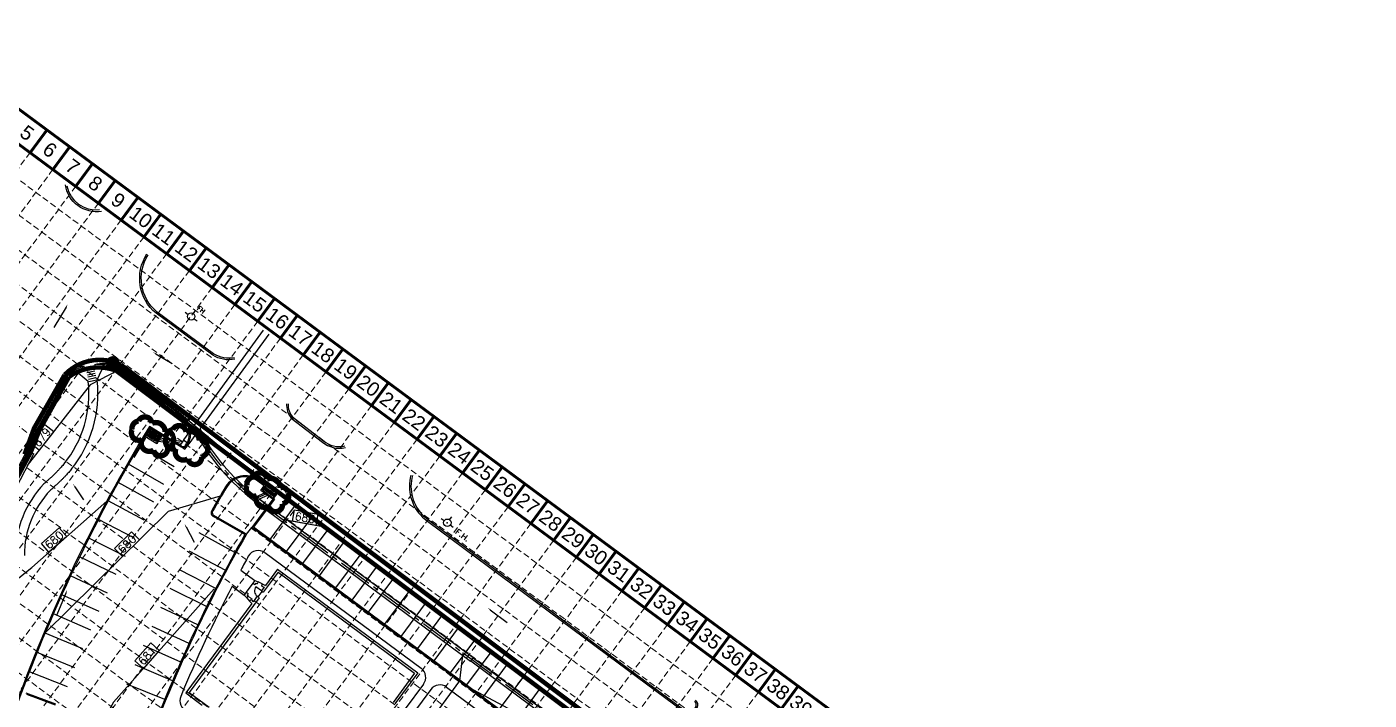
# Model space of a CAD drawing. Extents: x 4817 to 5759, y 4380 to 5259.
# Drawn here: x 5166 to 5759, y 4962 to 5259 of the extents above; entities that cross this region are included whole.
import ezdxf
from ezdxf.enums import TextEntityAlignment as Align

# ---------------------------------------------------------------- set-up
doc = ezdxf.new("R2010")
doc.units = 0
doc.header["$LTSCALE"] = 20
doc.header["$MEASUREMENT"] = 0
for name, pattern in [('BASE-SHEA$0$MPHAN', [1.575, 1.2, -0.075, 0.075, -0.075, 0.075, -0.075]), ('CENTER2', [1.125, 0.75, -0.125, 0.125, -0.125]), ('DASHED', [0.75, 0.5, -0.25]), ('HIDDEN', [0.375, 0.25, -0.125]), ('HIDDENS', [0.17, 0.12, -0.05])]:
    doc.linetypes.add(name, pattern=pattern)
for name, color, linetype in [('A-CURB', 3, 'CONTINUOUS'), ('A-GUT', 7, 'CONTINUOUS'), ('A-RAMP-ROW', 7, 'CONTINUOUS'), ('A-SAWCUT', 220, 'CONTINUOUS'), ('A-SIDEWALK', 2, 'CONTINUOUS'), ('A-SIDEWALK-ROW', 3, 'CONTINUOUS'), ('A-STRIP-P', 7, 'HIDDEN'), ('A_BLDG_CONC', 7, 'CONTINUOUS'), ('A_BLDG_DOOR', 7, 'CONTINUOUS'), ('A_BLDG_EXT', 3, 'CONTINUOUS'), ('A_BLDG_INT', 7, 'CONTINUOUS'), ('BASE', 7, 'CONTINUOUS'), ('BASE-CONC', 8, 'CONTINUOUS'), ('BASE-EP', 8, 'CONTINUOUS'), ('BASE-SHEA-BOUNDARY', 1, 'BASE-SHEA$0$MPHAN'), ('BASE-SHEA-CPCURB', 2, 'CONTINUOUS'), ('EX_FH', 150, 'CONTINUOUS'), ('EX_INLET', 7, 'CONTINUOUS'), ('EX_STM_SEW', 8, 'HIDDEN'), ('GRID', 254, 'HIDDEN'), ('LEGEND', 7, 'CONTINUOUS'), ('LIMITS OF DISTURBANCE', 1, 'HIDDEN'), ('P_CONTOUR_FOOT', 40, 'CONTINUOUS'), ('P_INLET', 40, 'CONTINUOUS'), ('P_STM_SEW', 40, 'CONTINUOUS'), ('P_STM_SEW-INTERNAL', 40, 'DASHED'), ('P_STM_SEW_CL', 7, 'CENTER2'), ('PCONTOUR', 40, 'CONTINUOUS'), ('SILT FENCE', 200, 'CONTINUOUS'), ('TEXT', 2, 'CONTINUOUS'), ('X-GUTTER', 8, 'HIDDENS')]:
    doc.layers.add(name, color=color, linetype=linetype)
doc.styles.add('C80', font='SIMPLEX.shx', dxfattribs={"height": 3.2})
doc.styles.add('ROMAND', font='romand.shx', dxfattribs={"height": 2.25})
doc.styles.get("Standard").update_dxf_attribs({"font": 'ARIAL.TTF'})

msp = doc.modelspace()

# ---------------------------------------------------------------- hatches: boundary and pattern name
at = {"layer": 'A-SAWCUT'}
h = msp.add_hatch(dxfattribs=at)
h.set_pattern_fill('ANSI31', color=8, scale=8, angle=-36.50167, style=0)
h.set_pattern_definition([(8.498333, (53.5966, 4449.4921), (-0.14778064, 0.98902016), [])])
h.paths.add_polyline_path([(5237.58, 5085.65), (5210.2, 5106.83), (5208.52, 5107.29), (5205.62, 5108.82), (5206.49, 5110), (5238.29, 5086.59)])
at = {"layer": 'GRID', "linetype": 'Continuous'}
h = msp.add_hatch(dxfattribs=at)
h.set_pattern_fill('ANSI31', color=3, style=0)
h.set_pattern_definition([(8.4983333, (77.21868, 457.55945), (-0.0184725802, 0.1236275203), [])])
edge = h.paths.add_edge_path()
edge.add_arc((5204.28, 5111.27), 2.7, 0, 360)

# ---------------------------------------------------------------- linework, layer by layer
at = {"layer": 'A-CURB', "color": 7}
for p, q in [((5205.62, 5108.82), (5227.47, 5092.96)), ((5234.53, 5074.5), (5220.44, 5083.08)), ((5271.1, 5056.93), (5268.27, 5059.02)), ((5269.61, 5054.91), (5271.1, 5056.93)), ((5274.86, 5051.02), (5269.61, 5054.91)), ((5274.86, 5051.02), (5265.65, 5038.57)), ((5263.26, 5035.63), (5248.92, 5043.79)), ((5432.04, 4915.44), (5265.65, 5038.57)), ((5178.96, 4960.1), (5166.31, 4964.83))]:
    msp.add_line(p, q, dxfattribs=at)
for centre, radius, start, end in [((5072.06, 4878.94), 264.49, 52.11768, 54.0161), ((5228.64, 5080.2), 9.5, 328.46841, 52.11768), ((5804.09, 4727.12), 683.64, 148.62153, 160.34812), ((5235.31, 5075.78), 1.5, 238.66344, 328.49167), ((5262.62, 5051.38), 9.5, 53.49833, 149.08441), ((5804.09, 4727.12), 640.64, 149.08441, 150.16512), ((5249.66, 5045.09), 1.5, 150.16512, 240.34441), ((5804.09, 4727.12), 622.64, 150.2984, 159.12779)]:
    msp.add_arc(centre, radius, start, end, dxfattribs=at)
at = {"layer": 'A-GUT'}
for p, q in [((5205.39, 5109.61), (5227.76, 5093.37)), ((5218.43, 5078.82), (5220.61, 5082.4)), ((5220.61, 5082.4), (5225.89, 5079.18)), ((5225.89, 5079.18), (5223.71, 5075.6)), ((5234.27, 5074.08), (5225.89, 5079.18)), ((5272.08, 5056.83), (5268.57, 5059.42)), ((5270.28, 5055.02), (5275.56, 5051.12)), ((5270.3, 5055.01), (5271.8, 5057.03)), ((5271.68, 5057.12), (5271.43, 5057.31)), ((5275.56, 5051.12), (5266.35, 5038.68)), ((5262.58, 5035.44), (5248.67, 5043.36)), ((5431.94, 4916.14), (5266.35, 5038.68)), ((5179.13, 4960.57), (5166.02, 4965.47))]:
    msp.add_line(p, q, dxfattribs=at)
for centre, radius, start, end in [((5072.06, 4878.94), 264.99, 52.11768, 54.0161), ((5228.64, 5080.2), 10, 328.46841, 52.11768), ((5804.09, 4727.12), 683.14, 148.66344, 160.34812), ((5235.31, 5075.78), 2, 238.66344, 328.49167), ((5262.62, 5051.38), 10, 53.49833, 149.08441), ((5804.09, 4727.12), 641.14, 149.08441, 150.16512), ((5804.09, 4727.12), 641.14, 149.08441, 149.3376), ((5249.66, 5045.09), 2, 150.16512, 240.34441), ((5804.09, 4727.12), 623.14, 150.34441, 159.58078)]:
    msp.add_arc(centre, radius, start, end, dxfattribs=at)
at = {"layer": 'A-RAMP-ROW'}
for p, q in [((5192.45, 5108.86), (5195.91, 5109.6)), ((5192.65, 5107.88), (5196.12, 5108.62)), ((5192.86, 5106.91), (5196.33, 5107.64)), ((5193.07, 5105.93), (5196.54, 5106.67)), ((5193.28, 5104.95), (5196.74, 5105.69)), ((5193.49, 5103.97), (5196.95, 5104.71)), ((5193.7, 5102.99), (5197.16, 5103.73))]:
    msp.add_line(p, q, dxfattribs=at)
at = {"layer": 'A-SAWCUT', "color": 8}
msp.add_lwpolyline([(5237.58, 5085.65), (5210.2, 5106.83), (5208.52, 5107.29), (5205.62, 5108.82), (5206.49, 5110), (5238.29, 5086.59)], close=True, dxfattribs=at)
at = {"layer": 'A-SIDEWALK', "color": 7}
for p, q in [((5263.26, 5035.63), (5265.65, 5038.57)), ((5271.43, 5027.45), (5340.35, 4976.45)), ((5260.77, 5019.79), (5267, 5015.18)), ((5256.98, 5012.64), (5262.24, 5008.75)), ((5341.4, 4969.46), (5333.36, 4958.6)), ((5344.61, 4967.08), (5333.61, 4952.21)), ((5351.6, 4968.12), (5422.74, 4915.48))]:
    msp.add_line(p, q, dxfattribs=at)
for centre, radius, start, end in [((5804.09, 4727.12), 617.14, 151.04889, 151.69024), ((5268.45, 5023.44), 5, 53.49833, 151.04889), ((5804.09, 4727.12), 617.14, 152.44136, 157.42489), ((5337.38, 4972.43), 5, 323.49833, 53.49833), ((5348.63, 4964.1), 5, 53.49833, 143.49833), ((5238.86, 4962.12), 5, 157.42489, 247.89289)]:
    msp.add_arc(centre, radius, start, end, dxfattribs=at)
at = {"layer": 'A-SIDEWALK-ROW', "color": 7}
for p, q in [((5193.4, 5102.94), (5187.37, 5107.99)), ((5197.35, 5103.63), (5200.51, 5110.26))]:
    msp.add_line(p, q, dxfattribs=at)
for points in [[(5182.84, 5066.68), (5182.49, 5066.28), (5182.15, 5065.9), (5181.82, 5065.54), (5181.51, 5065.2), (5181.21, 5064.88), (5180.93, 5064.57), (5180.65, 5064.28), (5180.39, 5064), (5180.14, 5063.74), (5179.91, 5063.49), (5179.68, 5063.26), (5179.46, 5063.03), (5179.25, 5062.82), (5179.05, 5062.63), (5178.86, 5062.44), (5178.68, 5062.26), (5178.5, 5062.09), (5178.33, 5061.93), (5178.17, 5061.77), (5178.01, 5061.63), (5177.86, 5061.48), (5177.71, 5061.35), (5177.57, 5061.21), (5177.42, 5061.08), (5177.28, 5060.95), (5177.13, 5060.81), (5176.98, 5060.67), (5176.82, 5060.53), (5176.66, 5060.38), (5176.48, 5060.22), (5176.3, 5060.05), (5176.1, 5059.87), (5175.89, 5059.68), (5175.66, 5059.47), (5175.42, 5059.25), (5175.15, 5059.01), (5174.87, 5058.75), (5174.57, 5058.46), (5174.24, 5058.16), (5173.88, 5057.83)], [(5185.9, 5064.1), (5185.47, 5063.62), (5185.12, 5063.23), (5184.79, 5062.86), (5184.46, 5062.5), (5184.15, 5062.16), (5183.85, 5061.84), (5183.57, 5061.54), (5183.29, 5061.25), (5183.03, 5060.97), (5182.78, 5060.71), (5182.54, 5060.46), (5182.3, 5060.22), (5182.08, 5060), (5181.86, 5059.78), (5181.66, 5059.58), (5181.46, 5059.39), (5181.27, 5059.2), (5181.09, 5059.03), (5180.92, 5058.87), (5180.75, 5058.71), (5180.59, 5058.56), (5180.43, 5058.41), (5180.28, 5058.27), (5180.13, 5058.13), (5179.98, 5058), (5179.83, 5057.86), (5179.67, 5057.72), (5179.51, 5057.57), (5179.35, 5057.42), (5179.17, 5057.26), (5178.99, 5057.1), (5178.8, 5056.92), (5178.59, 5056.73), (5178.36, 5056.52), (5178.12, 5056.3), (5177.86, 5056.06), (5177.58, 5055.81), (5177.28, 5055.53), (5176.96, 5055.23), (5176.61, 5054.9)]]:
    msp.add_lwpolyline(points, dxfattribs=at)
for centre, radius, start, end in [((5144.26, 5097.59), 49.43, 321.29804, 6.22115), ((5144.26, 5097.59), 53.43, 321.18789, 6.22115), ((5206.45, 5026.46), 45.22, 136.07748, 180.27402), ((5206.45, 5026.46), 41.22, 136.22868, 180.27402)]:
    msp.add_arc(centre, radius, start, end, dxfattribs=at)
at = {"layer": 'A-STRIP-P', "linetype": 'Continuous'}
for p, q in [((5231.35, 5065.32), (5215.85, 5074.47)), ((5226.83, 5057.54), (5211.21, 5066.48)), ((5222.41, 5049.7), (5206.67, 5058.43)), ((5218.1, 5041.8), (5202.24, 5050.31)), ((5284.29, 5047.79), (5273.58, 5033.32)), ((5213.89, 5033.84), (5197.92, 5042.14)), ((5291.52, 5042.44), (5280.82, 5027.97)), ((5298.76, 5037.08), (5288.05, 5022.61)), ((5209.91, 5025.77), (5193.72, 5033.91)), ((5258.18, 5027.59), (5242.41, 5036.27)), ((5305.99, 5031.73), (5295.29, 5017.26)), ((5205.81, 5017.76), (5189.62, 5025.62)), ((5253.9, 5019.67), (5238, 5028.12)), ((5313.23, 5026.38), (5302.52, 5011.91)), ((5249.73, 5011.7), (5233.72, 5019.92)), ((5320.46, 5021.02), (5309.76, 5006.55)), ((5201.93, 5009.63), (5185.64, 5017.28)), ((5327.7, 5015.67), (5316.99, 5001.2)), ((5198.17, 5001.46), (5181.77, 5008.88)), ((5245.68, 5003.66), (5229.55, 5011.65)), ((5334.93, 5010.32), (5324.23, 4995.85)), ((5241.74, 4995.57), (5225.5, 5003.32)), ((5342.17, 5004.96), (5331.46, 4990.49)), ((5194.62, 4993.19), (5178.01, 5000.44)), ((5349.4, 4999.61), (5338.69, 4985.14)), ((5190.96, 4984.96), (5174.37, 4991.94)), ((5237.92, 4987.42), (5221.57, 4994.93)), ((5356.64, 4994.25), (5345.93, 4979.79)), ((5187.53, 4976.64), (5170.85, 4983.4)), ((5234.22, 4979.21), (5217.76, 4986.49)), ((5363.87, 4988.9), (5353.16, 4974.43)), ((5371.11, 4983.55), (5360.4, 4969.08)), ((5230.64, 4970.96), (5214.08, 4978)), ((5378.34, 4978.19), (5367.63, 4963.72)), ((5184.21, 4968.28), (5167.44, 4974.81)), ((5385.57, 4972.84), (5374.87, 4958.37)), ((5227.18, 4962.65), (5210.51, 4969.45)), ((5392.81, 4967.49), (5382.1, 4953.02))]:
    msp.add_line(p, q, dxfattribs=at)
at = {"layer": 'A_BLDG_CONC'}
for p, q in [((5266.11, 5013.97), (5263.13, 5009.95)), ((5270.26, 5013.65), (5268.36, 5014.54)), ((5263.25, 5007.64), (5264.66, 5006.08))]:
    msp.add_line(p, q, dxfattribs=at)
at = {"layer": 'A_BLDG_DOOR'}
msp.add_line((5269.83, 5010.6), (5267.42, 5012.38), dxfattribs=at)
msp.add_arc((5269.83, 5010.6), 3, 143.49833, 233.49833, dxfattribs=at)
at = {"layer": 'A_BLDG_EXT', "color": 7}
for p, q in [((5276.97, 5020.24), (5271.61, 5013.01)), ((5276.97, 5020.24), (5338.86, 4974.44)), ((5267, 5015.18), (5266.11, 5013.97)), ((5266.11, 5013.97), (5266.91, 5013.38)), ((5267.32, 5013.93), (5266.91, 5013.38)), ((5267, 5015.18), (5268.36, 5014.54)), ((5267.32, 5013.93), (5267.93, 5013.64)), ((5268.36, 5014.54), (5267.93, 5013.64)), ((5270.26, 5013.65), (5269.83, 5012.74)), ((5270.26, 5013.65), (5271.61, 5013.01)), ((5263.13, 5009.95), (5262.24, 5008.75)), ((5262.24, 5008.75), (5263.25, 5007.64)), ((5263.13, 5009.95), (5263.94, 5009.36)), ((5263.25, 5007.64), (5263.99, 5008.31)), ((5263.94, 5009.36), (5263.53, 5008.81)), ((5263.53, 5008.81), (5263.99, 5008.31)), ((5268.04, 5008.19), (5266.27, 5005.79)), ((5268.85, 5007.59), (5268.04, 5008.19)), ((5269.83, 5012.74), (5271.01, 5012.19)), ((5271.01, 5012.19), (5269.83, 5010.6)), ((5269.83, 5010.6), (5270.63, 5010)), ((5265.67, 5004.97), (5236.52, 4965.58)), ((5264.66, 5006.08), (5265.4, 5006.75)), ((5264.66, 5006.08), (5265.67, 5004.97)), ((5265.4, 5006.75), (5266.27, 5005.79)), ((5338.86, 4974.44), (5328.75, 4960.78)), ((5236.52, 4965.58), (5243.75, 4960.23))]:
    msp.add_line(p, q, dxfattribs=at)
at = {"layer": 'A_BLDG_INT'}
for p, q in [((5277.18, 5018.84), (5270.63, 5010)), ((5277.18, 5018.84), (5337.46, 4974.23)), ((5268.85, 5007.59), (5237.92, 4965.79)), ((5268.45, 5007.89), (5270.23, 5010.3)), ((5337.46, 4974.23), (5327.95, 4961.37)), ((5237.92, 4965.79), (5246.76, 4959.25))]:
    msp.add_line(p, q, dxfattribs=at)
at = {"layer": 'BASE', "const_width": 1.25}
for points in [[(4817.48, 4856.63), (5460.55, 4380.75), (5757.97, 4782.67), (5114.9, 5258.55)], [(4834.94, 4859.25), (5457.95, 4398.19), (5740.51, 4780.05), (5117.63, 5241)]]:
    msp.add_lwpolyline(points, close=True, dxfattribs=at)
for points in [[(5167.75, 5203.89), (5175.19, 5213.93)], [(5177.8, 5196.45), (5185.24, 5206.5)], [(5187.85, 5189.01), (5195.29, 5199.06)], [(5197.9, 5181.58), (5205.33, 5191.63)], [(5207.95, 5174.14), (5215.38, 5184.19)], [(5217.99, 5166.71), (5225.43, 5176.76)], [(5228.04, 5159.27), (5235.48, 5169.32)], [(5238.09, 5151.84), (5245.53, 5161.88)], [(5248.14, 5144.4), (5255.57, 5154.45)], [(5258.19, 5136.97), (5265.62, 5147.01)], [(5268.23, 5129.53), (5275.67, 5139.58)], [(5278.28, 5122.09), (5285.72, 5132.14)], [(5288.33, 5114.66), (5295.77, 5124.71)], [(5298.38, 5107.22), (5305.81, 5117.27)], [(5308.43, 5099.79), (5315.86, 5109.84)], [(5318.47, 5092.35), (5325.91, 5102.4)], [(5328.52, 5084.92), (5335.96, 5094.96)], [(5338.57, 5077.48), (5346.01, 5087.53)], [(5348.62, 5070.05), (5356.05, 5080.09)], [(5358.67, 5062.61), (5366.1, 5072.66)], [(5368.71, 5055.17), (5376.15, 5065.22)], [(5378.76, 5047.74), (5386.2, 5057.79)], [(5388.81, 5040.3), (5396.25, 5050.35)], [(5398.86, 5032.87), (5406.29, 5042.92)], [(5408.91, 5025.43), (5416.34, 5035.48)], [(5418.95, 5018), (5426.39, 5028.04)], [(5429, 5010.56), (5436.44, 5020.61)], [(5439.05, 5003.13), (5446.49, 5013.17)], [(5449.1, 4995.69), (5456.53, 5005.74)], [(5459.15, 4988.25), (5466.58, 4998.3)], [(5469.19, 4980.82), (5476.63, 4990.87)], [(5479.24, 4973.38), (5486.68, 4983.43)], [(5489.29, 4965.95), (5496.73, 4976)], [(5499.34, 4958.51), (5506.77, 4968.56)]]:
    msp.add_lwpolyline(points, dxfattribs=at)
at = {"layer": 'BASE-CONC', "const_width": 0.001}
msp.add_lwpolyline([(5197.05, 5110.32, 0.026706), (5190.67, 5109.37)], format="xyb", dxfattribs=at)
at = {"layer": 'BASE-EP', "elevation": 681.56}
msp.add_lwpolyline([(5521.82, 4872.03), (5513.67, 4878.08), (5466.67, 4912.76), (5420.08, 4947.34), (5373.6, 4981.84), (5328.19, 5015.34), (5306.06, 5031.71), (5284.22, 5048.45), (5271.24, 5058.25), (5255.37, 5070.97), (5233.88, 5088.82), (5224.2, 5096.38), (5210.2, 5106.83)], dxfattribs=at)
at = {"layer": 'BASE-SHEA-BOUNDARY'}
msp.add_line((5260.22, 5086.29), (5260.22, 5086.29), dxfattribs=at)
at = {"layer": 'BASE-SHEA-CPCURB'}
for radius, end in [(665.64, 148.49167), (665.14, 148.54753)]:
    msp.add_arc((5804.09, 4727.12), radius, 148.46841, end, dxfattribs=at)
at = {"layer": 'EX_FH', "color": 7}
for p, q in [((5236.23, 5133.56, 684.6), (5237.55, 5132.59, 684.6)), ((5239.85, 5132.95, 684.6), (5240.81, 5134.27, 684.6)), ((5240.2, 5130.66, 684.6), (5241.53, 5129.69, 684.6)), ((5349.26, 5042.58, 680.72), (5350.58, 5041.61, 680.72)), ((5352.88, 5041.97, 680.72), (5353.84, 5043.3, 680.72)), ((5353.23, 5039.68, 680.72), (5354.56, 5038.71, 680.72))]:
    msp.add_line(p, q, dxfattribs=at)
for centre in [(5238.88, 5131.62, 684.6), (5351.91, 5040.65, 680.72)]:
    msp.add_circle(centre, 1.64, dxfattribs=at)
msp.add_point((5351.91, 5040.65, 680.72), dxfattribs=at)
at = {"layer": 'EX_INLET'}
for p, q in [((5166.96, 5072.25), (5169.36, 5071.06)), ((5235.49, 5077.01, 678.93), (5233.83, 5074.74, 678.93)), ((5233.83, 5074.74, 678.93), (5236.1, 5073.08, 678.93)), ((5237.76, 5075.35, 678.93), (5235.49, 5077.01, 678.93)), ((5236.1, 5073.08, 678.93), (5237.76, 5075.35, 678.93)), ((5161.61, 5056.06), (5169.36, 5071.06))]:
    msp.add_line(p, q, dxfattribs=at)
at = {"layer": 'EX_STM_SEW', "color": 5, "linetype": 'Continuous'}
for p, q in [((5235.6, 5077.18), (5270.82, 5125.68)), ((5242.83, 5082.02), (5273.24, 5123.91)), ((5238.03, 5075.42), (5241.12, 5079.68)), ((5241.12, 5079.68), (5242.13, 5077.37)), ((5244.42, 5078.37), (5242.13, 5077.37)), ((5242.83, 5082.02), (5244.42, 5078.37))]:
    msp.add_line(p, q, dxfattribs=at)
at = {"layer": 'GRID', "color": 252, "linetype": 'HIDDEN', "lineweight": 0, "ltscale": 0.55}
for p, q in [((5110.42, 5230.71), (5733.4, 4769.7)), ((5102.99, 5220.66), (5725.96, 4759.66)), ((5095.55, 5210.61), (5718.53, 4749.61)), ((5167.79, 5204.01), (4907.44, 4852.19)), ((5177.84, 5196.57), (4917.49, 4844.75)), ((5087.77, 5200.87), (5710.75, 4739.87)), ((5080.34, 5190.82), (5703.31, 4729.82)), ((5187.89, 5189.14), (4927.54, 4837.32)), ((5197.93, 5181.7), (4937.59, 4829.88)), ((5072.9, 5180.78), (5695.88, 4719.77)), ((5207.98, 5174.26), (4947.63, 4822.44)), ((5065.46, 5170.73), (5688.44, 4709.72)), ((5218.03, 5166.83), (4957.68, 4815.01)), ((5228.08, 5159.39), (4967.73, 4807.57)), ((5058.03, 5160.68), (5681.01, 4699.67)), ((5238.13, 5151.96), (4977.78, 4800.14)), ((5050.59, 5150.63), (5673.57, 4689.63)), ((5248.14, 5144.4), (4987.86, 4792.68)), ((5043.16, 5140.58), (5666.13, 4679.58)), ((5258.19, 5136.97), (4997.91, 4785.24)), ((5268.23, 5129.53), (5007.96, 4777.81)), ((5035.72, 5130.54), (5658.7, 4669.53)), ((5278.28, 5122.09), (5018, 4770.37)), ((5028.29, 5120.49), (5651.26, 4659.48)), ((5288.33, 5114.66), (5028.05, 4762.93)), ((5020.85, 5110.44), (5643.83, 4649.43)), ((5298.38, 5107.22), (5038.1, 4755.5)), ((5013.42, 5100.39), (5636.39, 4639.39)), ((5308.43, 5099.79), (5048.15, 4748.06)), ((5005.98, 5090.34), (5628.96, 4629.34)), ((5318.47, 5092.35), (5058.2, 4740.63)), ((5328.52, 5084.92), (5068.24, 4733.19)), ((5338.57, 5077.48), (5078.29, 4725.76)), ((5348.62, 5070.05), (5088.34, 4718.32)), ((5358.67, 5062.61), (5098.39, 4710.89)), ((5368.71, 5055.17), (5108.44, 4703.45)), ((5378.76, 5047.74), (5118.48, 4696.01)), ((5388.81, 5040.3), (5128.53, 4688.58)), ((5398.86, 5032.87), (5138.58, 4681.14)), ((5408.91, 5025.43), (5148.63, 4673.71)), ((5418.95, 5018), (5158.68, 4666.27)), ((5429, 5010.56), (5168.72, 4658.84)), ((5439.05, 5003.13), (5178.77, 4651.4)), ((5449.1, 4995.69), (5188.82, 4643.97)), ((5459.15, 4988.25), (5198.87, 4636.53)), ((5469.19, 4980.82), (5208.92, 4629.09)), ((5479.24, 4973.38), (5218.96, 4621.66)), ((5489.29, 4965.95), (5229.01, 4614.22))]:
    msp.add_line(p, q, dxfattribs=at)
at = {"layer": 'GRID', "color": 3, "linetype": 'Continuous'}
msp.add_circle((5204.28, 5111.27), 2.7, dxfattribs=at)
at = {"layer": 'LEGEND', "color": 170, "ltscale": 100, "const_width": 2.37}
for points in [[(5221.56, 5084.53, 0.520567), (5221.56, 5084.53, 0.765195), (5215.64, 5085.55, 0.417879), (5212.73, 5081.66, 0.6649), (5217.1, 5077.27, 0.744833), (5222.31, 5072.69, 0.975642), (5228.41, 5073.7, 0.520567), (5230.74, 5078.65, 0.520567), (5227.36, 5080.7, 0.540264), (5221.56, 5084.53)], [(5236.6, 5080.67, 0.520567), (5236.6, 5080.67, 0.765195), (5230.69, 5081.69, 0.417879), (5227.77, 5077.81, 0.6649), (5232.14, 5073.41, 0.744833), (5237.35, 5068.84, 0.975642), (5243.45, 5069.85, 0.520567), (5245.78, 5074.79, 0.520567), (5242.41, 5076.84, 0.540264), (5236.6, 5080.67)], [(5272.29, 5059.86, 0.520567), (5272.29, 5059.86, 0.765195), (5266.37, 5060.88, 0.417879), (5263.46, 5057, 0.6649), (5267.83, 5052.6, 0.744833), (5273.04, 5048.02, 0.975642), (5279.14, 5049.04, 0.520567), (5281.47, 5053.98, 0.520567), (5278.1, 5056.03, 0.540264), (5272.29, 5059.86)]]:
    msp.add_lwpolyline(points, format="xyb", close=True, dxfattribs=at)
at = {"layer": 'LIMITS OF DISTURBANCE', "linetype": 'DASHED', "ltscale": 1.5, "const_width": 2}
msp.add_lwpolyline([(5132.22, 4784.73, -0.030724), (5192.65, 4750.69), (5445.41, 4565.52), (5618.63, 4779.6), (5624.29, 4775.32), (5628.83, 4780.96), (5622.89, 4786.09), (5638.1, 4808.48), (5634.78, 4810.6), (5578.15, 4852.66, 0.029536), (5570.73, 4857.12), (5563.67, 4858.56, -0.160451), (5516.17, 4879.05), (5207.84, 5110.33, 0.326519), (5182.99, 5105.91), (5169.5, 5082.36), (5165.29, 5070.8)], format="xyb", dxfattribs=at)
at = {"layer": 'P_CONTOUR_FOOT', "color": 35}
for points in [[(5206.52, 5107.85), (5194.19, 5101.46), (5166.5, 5065.83)], [(5107.24, 4933.59), (5140.73, 4988.99), (5158.38, 5012.84), (5168.44, 5020.97), (5201.55, 5050.12)], [(5174.19, 4991.92), (5228.87, 5045.7), (5251.78, 5052.53)], [(5296.24, 5039.02), (5279.81, 5041.95)], [(5249.01, 5011.49), (5204.61, 4961.55), (5154.76, 4871.84), (5153.61, 4867.91), (5178.46, 4842.81), (5131.92, 4852.4)], [(5363.43, 4966.87), (5439.2, 4926.43)]]:
    msp.add_lwpolyline(points, dxfattribs=at)
at = {"layer": 'P_CONTOUR_FOOT', "color": 35, "elevation": 679}
msp.add_lwpolyline([(5167.73, 5075.82), (5174.29, 5084.02), (5178.24, 5080.86), (5171.68, 5072.66)], close=True, dxfattribs=at)
at = {"layer": 'P_CONTOUR_FOOT', "color": 35}
for points in [[(5284.4, 5046.28), (5294.74, 5044.43), (5293.85, 5039.45), (5283.51, 5041.29)], [(5172.74, 5031.5), (5180.62, 5038.43), (5183.96, 5034.63), (5176.08, 5027.7)], [(5205.01, 5029.33), (5212.5, 5036.69), (5216.05, 5033.08), (5208.56, 5025.72)], [(5214.04, 4979.76), (5221.01, 4987.61), (5224.79, 4984.25), (5217.82, 4976.4)]]:
    msp.add_lwpolyline(points, close=True, dxfattribs=at)
at = {"layer": 'P_INLET', "color": 5, "linetype": 'Continuous'}
for points in [[(5223.71, 5075.6), (5225.89, 5079.18), (5220.61, 5082.4), (5218.43, 5078.82)], [(5219.91, 5080.31), (5220.03, 5080.24), (5219.26, 5078.95), (5219.13, 5079.03)], [(5220.32, 5080.06), (5220.45, 5079.99), (5219.67, 5078.7), (5219.54, 5078.78)], [(5220.74, 5081.68), (5220.86, 5081.61), (5220.09, 5080.32), (5219.96, 5080.4)], [(5220.73, 5079.81), (5220.86, 5079.74), (5220.08, 5078.45), (5219.96, 5078.53)], [(5221.14, 5079.57), (5221.27, 5079.49), (5220.49, 5078.21), (5220.36, 5078.28)], [(5221.15, 5081.43), (5221.28, 5081.36), (5220.5, 5080.07), (5220.37, 5080.15)], [(5221.55, 5079.32), (5221.68, 5079.24), (5220.9, 5077.96), (5220.78, 5078.03)], [(5221.56, 5081.18), (5221.69, 5081.11), (5220.91, 5079.82), (5220.79, 5079.9)], [(5221.95, 5079.08), (5222.07, 5079), (5221.3, 5077.72), (5221.17, 5077.8)], [(5221.97, 5080.94), (5222.09, 5080.86), (5221.32, 5079.58), (5221.19, 5079.65)], [(5222.15, 5078.96), (5222.28, 5078.88), (5221.5, 5077.6), (5221.38, 5077.67)], [(5222.38, 5080.69), (5222.51, 5080.61), (5221.73, 5079.33), (5221.61, 5079.4)], [(5222.56, 5078.71), (5222.69, 5078.63), (5221.92, 5077.35), (5221.79, 5077.42)], [(5222.77, 5080.45), (5222.9, 5080.37), (5222.12, 5079.09), (5222, 5079.17)], [(5222.98, 5078.46), (5223.1, 5078.38), (5222.33, 5077.1), (5222.2, 5077.17)], [(5222.99, 5080.32), (5223.12, 5080.24), (5222.34, 5078.96), (5222.21, 5079.04)], [(5223.38, 5078.21), (5223.51, 5078.14), (5222.73, 5076.85), (5222.61, 5076.93)], [(5223.4, 5080.07), (5223.53, 5079.99), (5222.75, 5078.71), (5222.63, 5078.79)], [(5223.82, 5079.82), (5223.94, 5079.75), (5223.17, 5078.46), (5223.04, 5078.54)], [(5224.22, 5079.58), (5224.35, 5079.5), (5223.57, 5078.22), (5223.45, 5078.29)], [(5224.64, 5079.33), (5224.76, 5079.25), (5223.99, 5077.97), (5223.86, 5078.04)], [(5225.03, 5079.09), (5225.16, 5079.01), (5224.38, 5077.73), (5224.25, 5077.81)], [(5223.8, 5077.96), (5223.92, 5077.89), (5223.15, 5076.6), (5223.02, 5076.68)], [(5224.19, 5077.73), (5224.32, 5077.65), (5223.54, 5076.36), (5223.41, 5076.44)], [(5276.74, 5053.35), (5271.77, 5057.03), (5270.28, 5055.02), (5275.26, 5051.34)], [(5271.91, 5056.35), (5272.03, 5056.26), (5271.14, 5055.05), (5271.02, 5055.14)], [(5272.3, 5056.06), (5272.42, 5055.97), (5271.53, 5054.77), (5271.41, 5054.85)], [(5272.69, 5055.78), (5272.81, 5055.69), (5271.92, 5054.48), (5271.8, 5054.57)], [(5273.07, 5055.5), (5273.19, 5055.41), (5272.3, 5054.2), (5272.18, 5054.29)], [(5273.46, 5055.21), (5273.58, 5055.12), (5272.69, 5053.91), (5272.57, 5054)], [(5273.83, 5054.94), (5273.95, 5054.85), (5273.06, 5053.64), (5272.94, 5053.73)], [(5274.02, 5054.8), (5274.14, 5054.71), (5273.25, 5053.5), (5273.13, 5053.59)], [(5274.41, 5054.51), (5274.53, 5054.42), (5273.64, 5053.21), (5273.52, 5053.3)], [(5274.8, 5054.22), (5274.92, 5054.14), (5274.03, 5052.93), (5273.91, 5053.02)], [(5275.18, 5053.94), (5275.3, 5053.86), (5274.41, 5052.65), (5274.29, 5052.73)], [(5275.57, 5053.66), (5275.69, 5053.57), (5274.8, 5052.36), (5274.68, 5052.45)], [(5275.94, 5053.39), (5276.06, 5053.3), (5275.17, 5052.09), (5275.05, 5052.18)]]:
    msp.add_lwpolyline(points, close=True, dxfattribs=at)
at = {"layer": 'P_STM_SEW', "color": 5, "linetype": 'Continuous'}
for p, q in [((5225.22, 5078.08), (5235.14, 5076.53)), ((5244.2, 5078.27), (5242.35, 5077.46)), ((5224.38, 5076.7), (5234.15, 5075.17)), ((5235.6, 5077.18), (5234.57, 5075.76)), ((5271.19, 5053.74), (5267.5, 5052.13)), ((5268.46, 5048.93), (5362.19, 4979.57)), ((5272.58, 5052.71), (5268.88, 5051.1)), ((5269.65, 5050.54), (5274.73, 5046.78)), ((5273.19, 5047.92), (5363.38, 4981.17)), ((5363.38, 4981.17), (5362.19, 4979.57)), ((5362.27, 4979.67), (5459.53, 4907.69)), ((5363.31, 4981.07), (5460.57, 4909.1))]:
    msp.add_line(p, q, dxfattribs=at)
for radius, start, end in [(99, 211.58187, 231.9598), (101, 211.42261, 233.49833), (99, 232.95197, 233.49833)]:
    msp.add_arc((5328.54, 5130.12), radius, start, end, dxfattribs=at)
at = {"layer": 'P_STM_SEW-INTERNAL', "color": 5, "linetype": 'Continuous'}
for p, q in [((5358.77, 4983.35), (5357.34, 4970.84)), ((5357.34, 4970.84), (5342.42, 4950.66))]:
    msp.add_line(p, q, dxfattribs=at)
at = {"layer": 'P_STM_SEW_CL', "color": 5, "ltscale": 0.25}
msp.add_line((5224.8, 5077.39), (5234.63, 5075.85), dxfattribs=at)
at = {"layer": 'P_STM_SEW_CL', "color": 5}
for p, q in [((5271.88, 5053.22), (5267.16, 5051.17)), ((5269.05, 5049.74), (5615.66, 4793.24))]:
    msp.add_line(p, q, dxfattribs=at)
msp.add_arc((5328.54, 5130.12), 100, 211.50144, 233.49833, dxfattribs=at)
at = {"layer": 'SILT FENCE', "linetype": 'Continuous', "const_width": 2}
msp.add_lwpolyline([(5635.67, 4807.17), (5632.63, 4809.48), (5575.88, 4851.39, 0.139455), (5567.51, 4855.9), (5553.83, 4857.89, -0.112485), (5520.55, 4871.83), (5205.64, 5107.8, 0.246121), (5184.95, 5105.08), (5171.81, 5081.39), (5168.04, 5071.78), (5159.94, 5056.65), (5142.64, 5024.4), (5127.76, 4989.05), (5117.25, 4960.63), (5107.7, 4929.95), (5100.23, 4902.31), (5094.66, 4878.78), (5085.93, 4841.48), (5094.13, 4838.97)], format="xyb", dxfattribs=at)
at = {"layer": 'TEXT', "color": 7}
for points in [[(5183.6, 5135.76), (5178.16, 5126.85)], [(5223.3, 5115.14), (5230.47, 5110.91)], [(5218.54, 5077.75), (5213.56, 5069.48)], [(5187.5, 5056.54), (5191.32, 5050.73)], [(5236.62, 5038.78), (5240.16, 5032.04)], [(5298.81, 5037.63), (5304.84, 5033.17)], [(5183.56, 5009.64), (5179.55, 4999.95)], [(5370.88, 5002.24), (5378.39, 4996.68)]]:
    msp.add_lwpolyline(points, dxfattribs=at)
for points in [[(5183.39, 5135.89), (5184.39, 5137.04), (5183.82, 5135.63)], [(5223.17, 5114.93), (5222.01, 5115.9), (5223.43, 5115.36)], [(5218.33, 5077.88), (5219.32, 5079.03), (5218.76, 5077.62)], [(5187.29, 5056.4), (5186.67, 5057.79), (5187.71, 5056.67)], [(5236.4, 5038.66), (5235.93, 5040.11), (5236.84, 5038.9)], [(5298.67, 5037.43), (5297.61, 5038.52), (5298.96, 5037.83)], [(5183.33, 5009.74), (5184.13, 5011.03), (5183.79, 5009.55)], [(5370.73, 5002.04), (5369.67, 5003.14), (5371.03, 5002.44)]]:
    msp.add_solid(points, dxfattribs=at)
at = {"layer": 'X-GUTTER', "color": 7, "linetype": 'Continuous'}
for p, q in [((5141, 5025.09), (5166.41, 5072.45)), ((5166.96, 5072.25), (5141.57, 5024.68))]:
    msp.add_line(p, q, dxfattribs=at)
for points in [[(5199.25, 5178.03, -0.416345), (5183.32, 5189.68, -0.416345)], [(5198.43, 5178.63, -0.384949), (5184.14, 5189.09, -1.047246)], [(5258.16, 5112.78, -0.187541), (5248.37, 5114.58), (5223.38, 5133.05, -0.381621), (5219.32, 5159.26)], [(5258.03, 5113.47, -0.18697), (5248.76, 5115.16), (5223.81, 5133.6, -0.381354), (5219.91, 5158.88, -0.381354)], [(5187.21, 5108.75, 0.084016), (5183.55, 5106.07), (5170.14, 5082.14), (5166.41, 5072.45)], [(5190.27, 5109.28), (5188.9, 5108.73, 0.086168), (5184.28, 5105.66), (5170.79, 5081.76), (5166.96, 5072.25)], [(5208.52, 5107.29), (5207.01, 5108.08, 0.134557), (5198.63, 5110.4), (5197.19, 5110.4)], [(5208.78, 5107.71), (5207.24, 5108.71, 0.08743), (5201.02, 5110.86, 0.08743)], [(5281, 5093.17, 0.197816), (5283.06, 5086.8), (5296.82, 5076.26, 0.239664), (5306.91, 5073.86)], [(5281.7, 5093.12, 0.195471), (5283.55, 5087.31), (5297.26, 5076.81, 0.240088), (5306.75, 5074.54, 0.240088)], [(5335.87, 5061.7, 0.275131), (5340.94, 5043.16), (5343.2, 5041.37)], [(5336.54, 5061.52, 0.274623), (5341.4, 5043.69), (5343.63, 5041.92)], [(5343.2, 5041.37), (5386.16, 5009.45), (5422.81, 4982.16), (5456.3, 4957.38, 0.420651), (5462.35, 4959.24, 0.321982), (5461.52, 4962.35)], [(5343.63, 5041.92), (5386.58, 5010.01), (5423.23, 4982.72), (5456.67, 4957.97, 0.413709), (5461.71, 4959.52, 0.316719), (5461.07, 4961.81, 0.316719)]]:
    msp.add_lwpolyline(points, format="xyb", dxfattribs=at)
for centre, radius, start, end in [((5190.97, 5100.98), 8.63, 84.89405, 119.64505), ((5199.95, 5099.3), 11.61, 84.69535, 110.08652)]:
    msp.add_arc(centre, radius, start, end, dxfattribs=at)

# ---------------------------------------------------------------- texts
at = {"layer": 'BASE'}
for s, p in [('5', (5166.45, 5212.63)), ('6', (5176.5, 5205.19)), ('7', (5186.54, 5197.76)), ('8', (5196.59, 5190.32)), ('9', (5206.64, 5182.89)), ('10', (5216.69, 5175.45)), ('11', (5226.74, 5168.01)), ('12', (5236.78, 5160.58)), ('13', (5246.83, 5153.14)), ('14', (5256.88, 5145.71)), ('15', (5266.93, 5138.27)), ('16', (5276.98, 5130.84)), ('17', (5287.02, 5123.4)), ('18', (5297.07, 5115.97)), ('19', (5307.12, 5108.53)), ('20', (5317.17, 5101.09)), ('21', (5327.22, 5093.66)), ('22', (5337.26, 5086.22)), ('23', (5347.31, 5078.79)), ('24', (5357.36, 5071.35)), ('25', (5367.41, 5063.92)), ('26', (5377.46, 5056.48)), ('27', (5387.5, 5049.05)), ('28', (5397.55, 5041.61)), ('29', (5407.6, 5034.17)), ('30', (5417.65, 5026.74)), ('31', (5427.7, 5019.3)), ('32', (5437.74, 5011.87)), ('33', (5447.79, 5004.43)), ('34', (5457.84, 4997)), ('35', (5467.89, 4989.56)), ('36', (5477.94, 4982.12)), ('37', (5487.98, 4974.69)), ('38', (5498.03, 4967.25)), ('39', (5508.08, 4959.82))]:
    msp.add_text(s, height=6.25, rotation=323.49833, dxfattribs=at).set_placement(p, align=Align.MIDDLE_CENTER)
at = {"layer": 'EX_FH', "color": 7, "style": 'C80'}
msp.add_text('FH', height=2, rotation=323.49833, dxfattribs=at).set_placement((5241.29, 5134.83))
at = {"layer": 'EX_FH', "color": 7, "style": 'C80', "width": 1.1}
msp.add_text('F.H.', height=2.4, rotation=323.49833, dxfattribs=at).set_placement((5355.16, 5036.17))
at = {"layer": 'PCONTOUR', "color": 35, "style": 'ROMAND'}
for s, rotation, p in [('679', 51.3375, (5173, 5078.33, 679)), ('680', 349.88572, (5289.12, 5042.85)), ('680', 41.35146, (5178.36, 5033.05)), ('680', 44.52318, (5210.54, 5031.2)), ('681', 48.36013, (5219.43, 4981.99))]:
    msp.add_text(s, height=3.5, rotation=rotation, dxfattribs=at).set_placement(p, align=Align.MIDDLE)

doc.saveas('drawing.dxf')
